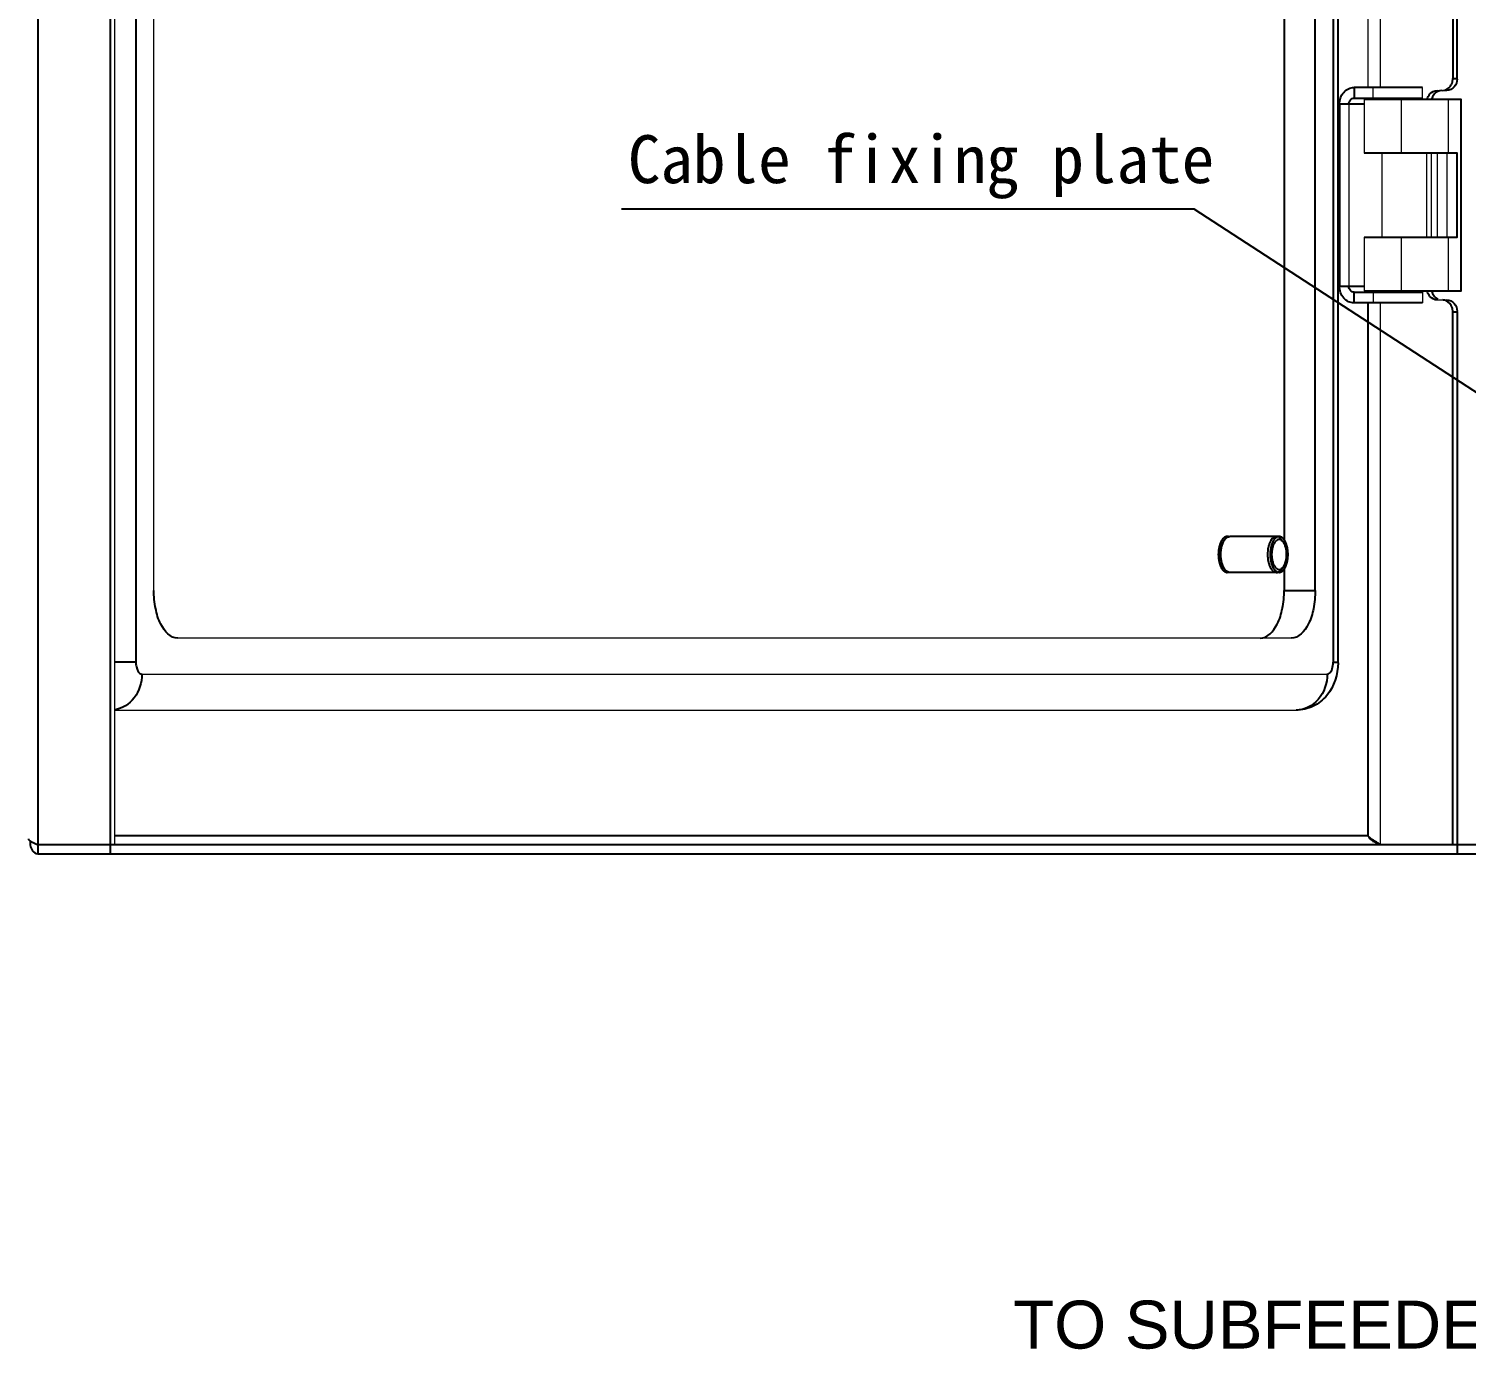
# Model space of a CAD drawing. Header units: metres. Extents: x 3071 to 12757, y 289 to 1488.
# Drawn here: x 11688.6 to 11756.2, y 1114 to 1176.1 of the extents above; entities that cross this region are included whole.
import ezdxf
from ezdxf.enums import TextEntityAlignment as Align

# ---------------------------------------------------------------- set-up
doc = ezdxf.new("R2010")
doc.units = ezdxf.units.M
for name, color, linetype in [('02___PRT_ALL_AXES', 7, 'Continuous'), ('Base Map', 251, 'Continuous'), ('Basic Map', 251, 'Continuous'), ('FDT STRUCTURE', 7, 'Continuous')]:
    doc.layers.add(name, color=color, linetype=linetype)
doc.styles.get("Standard").update_dxf_attribs({"font": 'arial.ttf'})

msp = doc.modelspace()

# ---------------------------------------------------------------- linework, layer by layer
at = {"linetype": 'Continuous'}
for centre, radius, start, end in [((11755.12061177776, 1173.741572561084), 0.6397489740375002, 356.7988064082418, 359.9948828009227), ((11755.16797234758, 1172.621461948721), 0.6248366496000002, 160.3308298357068, 167.2269836285228), ((11755.16797234758, 1163.892818898304), 0.6248366496000002, 192.7730163714771, 199.6691701642932), ((11755.12061177776, 1162.772708285941), 0.6397489740375002, 0.005117199077321442, 3.201193591758149), ((11747.35239571193, 1146.319640977649), 2.804510542725, 359.4737817018508, 359.9999886874992), ((11689.63408847142, 1137.852996377615), 0.9237180426749998, 176.1202991415491, 180.7750615314226), ((11752.34541709337, 1138.685053235261), 0.9423075595499998, 234.5169677545699, 240.4791059201479), ((11764.27303981932, 1176.738289503722), 40.769934219675, 252.1897991718761, 252.375039488519), ((11752.35153606127, 1138.697211843325), 0.95590298655, 240.5190530752782, 252.8973798914787)]:
    msp.add_arc(centre, radius, start, end, dxfattribs=at)
for points, start_tangent, end_tangent in [([(11755.51234197884, 1173.526255993514), (11755.54942324932, 1173.741515424444)], (0.3371959437758359, 0.9414344881621468), (0, 1)), ([(11750.22721875459, 1172.532140422953), (11750.27913253324, 1172.833503626628), (11750.42697046697, 1173.088987013666), (11750.64822557056, 1173.259695556356), (11750.90921376017, 1173.319640424444)], (0, 1), (1, 0)), ([(11754.47425481968, 1173.014262987642), (11754.81871431472, 1173.179015424444)], (0.654653670603288, 0.7559289461091179), (1, 0)), ([(11755.02965181472, 1173.179015424444), (11754.68519231968, 1173.014262987642)], (-1, 0), (-0.654653670603288, -0.7559289461091179)), ([(11755.06228395959, 1173.179015424444), (11755.43881867034, 1173.384647362275), (11755.51234197884, 1173.526255993514)], (1, 0), (0.337195943759763, 0.9414344881679036)), ([(11755.61768095463, 1173.343767859383), (11755.27322145959, 1173.179015424444)], (-0.654653670603288, -0.7559289461091179), (-1, 0)), ([(11755.75936248817, 1173.705847502096), (11755.61768095463, 1173.343767859383)], (-0.05576468829342639, -0.9984439391070172), (-0.6546536706071413, -0.7559289461057809)), ([(11750.6656441153, 1172.532140422953), (11750.73698401253, 1172.731014205484), (11750.81600369234, 1172.791981542824), (11750.90921376017, 1172.813390422953)], (0, 1), (1, 0)), ([(11752.31090079015, 1172.757961633025), (11752.34383908112, 1172.781741524456), (11752.45608876017, 1172.813390422953)], (0.7591807279445532, 0.650879883171679), (1, 0)), ([(11754.34766066493, 1172.759606598286), (11754.47425481968, 1173.014262987642)], (0.2216083804336777, 0.9751357473303717), (0.6546536707149779, 0.7559289460123916)), ([(11754.68519231968, 1173.014262987642), (11754.57959379558, 1172.831774853511)], (-0.6546536707137478, -0.755928946013457), (-0.3371959436662539, -0.9414344882013961)), ([(11750.90921376017, 1163.194640424444), (11750.64822557056, 1163.254585292531), (11750.42697046697, 1163.425293833358), (11750.27913253324, 1163.680777220397), (11750.22721875459, 1163.982140424071)], (-1, 0), (0, 1)), ([(11750.90921376017, 1163.700890424071), (11750.81600369234, 1163.722299304201), (11750.73698401253, 1163.783266641541), (11750.6656441153, 1163.982140424071)], (-1, 0), (0, 1)), ([(11752.45608876017, 1163.700890424071), (11752.34383908112, 1163.732539322568), (11752.31090079015, 1163.756319214)], (-1, 0), (-0.7591807279445532, 0.650879883171679)), ([(11754.47425481968, 1163.500017859383), (11754.34766066493, 1163.754674248738)], (-0.6546536707149779, 0.7559289460123916), (-0.2216083804336777, 0.9751357473303717)), ([(11754.57959379558, 1163.682505993514), (11754.68519231968, 1163.500017859383)], (0.3371959436662539, -0.9414344882013961), (0.6546536707137478, -0.755928946013457)), ([(11754.81871431472, 1163.335265424444), (11754.47425481968, 1163.500017859383)], (-1, 0), (-0.654653670603288, 0.7559289461091179)), ([(11754.68519231968, 1163.500017859383), (11754.84323167941, 1163.378083186565)], (0.6546536706565674, -0.7559289460629766), (0.9023790745782357, -0.430943158390207)), ([(11755.24870409502, 1163.292447660459), (11755.06228395959, 1163.335265424444)], (-0.9023790746528956, 0.430943158233872), (-1, 0)), ([(11755.51234197884, 1162.988024853511), (11755.24870409502, 1163.292447660459)], (-0.3371959437875307, 0.941434488157958), (-0.9023790746702509, 0.4309431581975305)), ([(11755.27322145959, 1163.335265424444), (11755.61768095463, 1163.170512987642)], (1, 0), (0.654653670603288, -0.7559289461091179)), ([(11755.54942324932, 1162.772765424444), (11755.51234197884, 1162.988024853511)], (0, 1), (-0.3371959437758359, 0.9414344881621468)), ([(11755.61768095463, 1163.170512987642), (11755.75936248817, 1162.808433344929)], (0.6546536706071413, -0.7559289461057809), (0.05576468829342639, -0.9984439391070172)), ([(11745.01844834734, 1152.215919010682), (11744.99605847395, 1152.21804435399), (11744.98486353725, 1152.219107026575), (11744.97366860055, 1152.220169697298), (11744.96247366385, 1152.221232369883), (11744.95127872715, 1152.222295042468), (11744.94568125892, 1152.222826378761), (11744.94008379057, 1152.223357715054), (11744.93728505634, 1152.223623382269), (11744.9344863221, 1152.223889051346), (11744.93168758799, 1152.224154718561), (11744.93028822099, 1152.2242875531), (11744.92958853731, 1152.224353969438), (11744.92888885376, 1152.224420385776), (11744.92818687763, 1152.224183362318), (11744.92748490151, 1152.223946338861), (11744.92608094926, 1152.223472291945), (11744.92327304452, 1152.222524198113), (11744.9204651399, 1152.221576102419), (11744.91765723529, 1152.220628008587), (11744.91204142594, 1152.218731819062), (11744.9064256167, 1152.216835629536), (11744.895193998, 1152.213043250485), (11744.88396237942, 1152.209250873296), (11744.87273076095, 1152.205458494244), (11744.86149914225, 1152.201666115193), (11744.85588333302, 1152.199769925667), (11744.85026752367, 1152.197873736141), (11744.84745961905, 1152.19692564231), (11744.84465171443, 1152.195977548478), (11744.8418438097, 1152.195029452784), (11744.84043985745, 1152.194555405868), (11744.83973788132, 1152.194318382411), (11744.83903590508, 1152.194081358953), (11744.83837575314, 1152.193548385395), (11744.8377156012, 1152.1930154137), (11744.8363952972, 1152.191949468447), (11744.83375468932, 1152.189817577942), (11744.83111408132, 1152.187685687436), (11744.82847347343, 1152.18555379693), (11744.82319225755, 1152.181290015919), (11744.81791104167, 1152.177026234908), (11744.80734861002, 1152.168498672886), (11744.79678617837, 1152.159971112726), (11744.7862237466, 1152.151443550704), (11744.77566131495, 1152.142915988682), (11744.77038009919, 1152.138652207671), (11744.7650988833, 1152.13438842666), (11744.76245827531, 1152.132256536154), (11744.75981766742, 1152.130124647511), (11744.75717705942, 1152.127992757006), (11744.75585675554, 1152.126926811753), (11744.7551966036, 1152.126393838195), (11744.75453645154, 1152.1258608665), (11744.75394892343, 1152.125056811018), (11744.75336139533, 1152.124252755536), (11744.752186339, 1152.122644644572), (11744.74983622669, 1152.119428422643), (11744.74748611415, 1152.116212200714), (11744.74513600173, 1152.112995978786), (11744.74043577677, 1152.106563534929), (11744.7357355518, 1152.100131091071), (11744.72633510199, 1152.087266203357), (11744.71693465207, 1152.074401315643), (11744.70753420226, 1152.061536427928), (11744.69813375233, 1152.048671542077), (11744.69343352737, 1152.042239098219), (11744.68873330241, 1152.035806654362), (11744.6863831901, 1152.032590432434), (11744.68403307756, 1152.029374210505), (11744.68168296502, 1152.026157988576), (11744.68050790881, 1152.024549877612), (11744.6793328526, 1152.022941766648), (11744.67837175203, 1152.020903213291), (11744.67741065158, 1152.018864659934), (11744.67548845045, 1152.014787551357), (11744.67356624932, 1152.010710444642), (11744.67164404818, 1152.006633337928), (11744.66779964603, 1151.998479122637), (11744.66395524377, 1151.990324909209), (11744.65626643959, 1151.974016480489), (11744.64857763518, 1151.957708051769), (11744.64088883076, 1151.94139962305), (11744.63320002647, 1151.92509119433), (11744.6293556242, 1151.916936979039), (11744.62551122205, 1151.908782763748), (11744.6216668199, 1151.900628550319), (11744.61974461877, 1151.896551443605), (11744.61878351821, 1151.894512890248), (11744.61782241764, 1151.892474335028), (11744.61708872695, 1151.890033876864), (11744.61635503627, 1151.887593416838), (11744.61488765478, 1151.882712498648), (11744.61195289192, 1151.872950662269), (11744.60901812906, 1151.863188825889), (11744.60608336632, 1151.853426987646), (11744.6002138406, 1151.833903314887), (11744.59434431489, 1151.814379642127), (11744.58847478917, 1151.794855967505), (11744.58260526357, 1151.775332294746), (11744.57967050071, 1151.765570456503), (11744.57673573785, 1151.755808620123), (11744.57380097499, 1151.746046783744), (11744.5723335935, 1151.741165865554), (11744.57159990282, 1151.738725405527), (11744.57086621202, 1151.736284947364), (11744.57041166315, 1151.733586319132), (11744.56995711406, 1151.7308876909), (11744.56904801622, 1151.725490436299), (11744.56722982018, 1151.714695927097), (11744.56541162438, 1151.703901417894), (11744.56359342847, 1151.69310690683), (11744.55995703663, 1151.671517886562), (11744.5563206448, 1151.649928868158), (11744.55268425297, 1151.628339847891), (11744.54904786125, 1151.606750827624), (11744.54722966533, 1151.595956318421), (11744.54541146941, 1151.585161807357), (11744.5435932735, 1151.574367298154), (11744.54268417554, 1151.568970043553), (11744.54222962656, 1151.566271415321), (11744.54177507758, 1151.563572788952), (11744.54162087722, 1151.560737906365), (11744.54146667686, 1151.55790302564), (11744.54115827626, 1151.552233262329), (11744.54054147471, 1151.540893735705), (11744.53992467327, 1151.529554210944), (11744.53930787183, 1151.518214684321), (11744.53807426896, 1151.495535632936), (11744.5368406662, 1151.472856581552), (11744.53437346034, 1151.427498478783), (11744.53190625459, 1151.382140374152)], (-0.9955249039166328, 0.09449955387079381), (-0.05431364588352929, -0.9985239245360317)), ([(11744.83199672098, 1152.071058597757), (11744.88766741252, 1152.137579813941), (11744.9477780055, 1152.186250539838), (11745.01090813265, 1152.215920735492), (11745.07556607702, 1152.22588931617)], (0.5773626768543867, 0.8164878072424211), (1, 0)), ([(11747.26769288036, 1152.22588931617), (11747.18538916681, 1152.209677592261), (11747.10624836537, 1152.161663597791), (11747.0333119937, 1152.083692022009), (11746.96938240842, 1151.978761317549), (11746.91691666853, 1151.850902831523), (11746.87793165829, 1151.705028158022), (11746.84581788036, 1151.382140424444)], (-1, 0), (-7.722327e-10, -1)), ([(11747.3248106098, 1152.215919010682), (11747.30706442345, 1152.206728594719), (11747.28931823722, 1152.197538180618), (11747.28044514405, 1152.192942973567), (11747.27157205087, 1152.188347766517), (11747.26269895781, 1152.183752559466), (11747.25826241111, 1152.18145495501), (11747.25382586464, 1152.179157352416), (11747.24938931805, 1152.176859747959), (11747.2471710447, 1152.175710946663), (11747.24495277135, 1152.174562145366), (11747.24384363473, 1152.173987742854), (11747.24278723192, 1152.173029089688), (11747.24069200386, 1152.170983696697), (11747.23650154786, 1152.16689291258), (11747.23231109197, 1152.162802128462), (11747.22812063596, 1152.158711342482), (11747.21973972395, 1152.150529774247), (11747.20297789993, 1152.134166635914), (11747.19459698803, 1152.125985065816), (11747.18621607614, 1152.117803495718), (11747.18202562013, 1152.113712711601), (11747.17783516413, 1152.109621927483), (11747.17364470812, 1152.105531141503), (11747.16945425211, 1152.101440357385), (11747.1684066382, 1152.10041766089), (11747.16735902417, 1152.099394966258), (11747.16547674139, 1152.096663145689), (11747.16362994956, 1152.093816921456), (11747.16178315773, 1152.090970699085), (11747.15808957396, 1152.085278250618), (11747.15439599031, 1152.079585802151), (11747.13962165534, 1152.056816012008), (11747.12484732049, 1152.034046220003), (11747.11746015295, 1152.022661324932), (11747.11007298564, 1152.01127642986), (11747.10637940187, 1152.005583981393), (11747.1026858181, 1151.999891532926), (11747.10083902627, 1151.997045310555), (11747.09991563042, 1151.995622197507), (11747.0994654994, 1151.994886193766), (11747.09908477066, 1151.994003495543), (11747.09756185545, 1151.990472708238), (11747.09603894013, 1151.986941919072), (11747.09299310972, 1151.979880340738), (11747.08994727931, 1151.972818764268), (11747.08385561849, 1151.958695609464), (11747.07776395779, 1151.944572454659), (11747.07167229685, 1151.930449301718), (11747.06558063603, 1151.916326146914), (11747.05948897521, 1151.90220299211), (11747.05339731439, 1151.888079837306), (11747.05035148398, 1151.881018260835), (11747.04730565345, 1151.873956682502), (11747.04578273837, 1151.870425895198), (11747.04425982316, 1151.866895106031), (11747.04187585611, 1151.858907241715), (11747.03960219969, 1151.850764997645), (11747.03732854314, 1151.842622751711), (11747.03278123029, 1151.82633826357), (11747.02823391743, 1151.810053773565), (11747.01913929149, 1151.777484793557), (11747.01459197863, 1151.761200305416), (11747.01004466577, 1151.744915815411), (11747.00549735292, 1151.728631325407), (11747.00436052459, 1151.724560203372), (11747.00322369637, 1151.720489081336), (11747.00214865757, 1151.7163645256), (11747.00179650646, 1151.71414194849), (11747.00144435524, 1151.711919373242), (11747.00003575045, 1151.703029066665), (11746.99862714577, 1151.694138761951), (11746.99580993608, 1151.676358150659), (11746.99299272662, 1151.658577539368), (11746.99017551704, 1151.640796928076), (11746.98454109812, 1151.605235703631), (11746.98172388854, 1151.587455092339), (11746.97890667908, 1151.569674481048), (11746.97749807429, 1151.560784176333), (11746.97679377184, 1151.556339023976), (11746.97647456615, 1151.554097446023), (11746.97635303391, 1151.551741870461), (11746.97610996908, 1151.547030719338), (11746.97586690437, 1151.542319566352), (11746.97538077482, 1151.532897262244), (11746.97440851585, 1151.514052654026), (11746.97343625687, 1151.495208045809), (11746.9714917388, 1151.457518831236), (11746.96954722074, 1151.419829614802), (11746.96760270279, 1151.382140398367)], (-0.8879857222301393, -0.4598710222610443), (-0.05152495411973681, -0.9986717073708252)), ([(11747.5112622364, 1152.071058597757), (11747.45559154486, 1152.137579813941), (11747.39548095176, 1152.186250539838), (11747.33235082484, 1152.215920735492), (11747.26769288036, 1152.22588931617)], (-0.5773626768543867, 0.8164878072424211), (-1, 0)), ([(11747.81135270279, 1151.382140424444), (11747.80897078547, 1151.426716747103), (11747.80658886791, 1151.471293071626), (11747.80539790925, 1151.493581233887), (11747.80420695047, 1151.515869396148), (11747.8036114712, 1151.527013477279), (11747.80301599193, 1151.53815755841), (11747.80242051254, 1151.54930163954), (11747.80212277279, 1151.554873679174), (11747.80197390309, 1151.557659700854), (11747.80182503315, 1151.560445720671), (11747.80137560586, 1151.563147778033), (11747.80092617858, 1151.565849833532), (11747.800027324, 1151.571253946392), (11747.79822961485, 1151.582062173976), (11747.79643190559, 1151.592870399697), (11747.79463419644, 1151.603678625418), (11747.79103877803, 1151.625295078723), (11747.78744335973, 1151.646911532028), (11747.78384794143, 1151.66852798347), (11747.78025252291, 1151.690144436775), (11747.77845481376, 1151.700952662496), (11747.77665710461, 1151.71176089008), (11747.77485939546, 1151.722569115801), (11747.77396054089, 1151.727973228662), (11747.7735111136, 1151.730675286023), (11747.77306168631, 1151.733377341522), (11747.77233262965, 1151.735823350368), (11747.77160357288, 1151.738269357352), (11747.77014545957, 1151.743161373181), (11747.76722923282, 1151.752945404841), (11747.76431300608, 1151.7627294365), (11747.76139677933, 1151.77251346816), (11747.75556432584, 1151.792081531478), (11747.74973187235, 1151.811649594797), (11747.74389941897, 1151.831217659978), (11747.73806696548, 1151.850785723297), (11747.73515073885, 1151.860569754956), (11747.73223451199, 1151.870353786616), (11747.72931828536, 1151.880137818275), (11747.72786017193, 1151.885029834105), (11747.72713111527, 1151.887475841088), (11747.7264020585, 1151.889921849935), (11747.72542738693, 1151.891997689722), (11747.72445271537, 1151.89407352951), (11747.72250337212, 1151.898225207223), (11747.71860468562, 1151.906528566374), (11747.71470599924, 1151.914831925525), (11747.71080731275, 1151.923135284675), (11747.70300993999, 1151.939742001115), (11747.69521256711, 1151.956348719416), (11747.68741519423, 1151.972955435856), (11747.67961782136, 1151.989562154157), (11747.67571913498, 1151.997865513308), (11747.67182044848, 1152.006168872459), (11747.66987110535, 1152.010320550172), (11747.6679217621, 1152.014472229747), (11747.66597241897, 1152.018623909323), (11747.66499774728, 1152.02069974911), (11747.66451041144, 1152.021737669004), (11747.6640230756, 1152.022775588898), (11747.66344579903, 1152.023569090633), (11747.66286852246, 1152.02436259423), (11747.66171396908, 1152.025949599562), (11747.65940486256, 1152.029123608364), (11747.65709575603, 1152.032297619028), (11747.65478664939, 1152.035471629692), (11747.65016843635, 1152.041819649158), (11747.6455502233, 1152.048167668624), (11747.63631379697, 1152.060863707556), (11747.62707737077, 1152.07355974835), (11747.61784094467, 1152.086255787282), (11747.60860451835, 1152.098951828076), (11747.6039863053, 1152.105299847542), (11747.59936809214, 1152.111647867007), (11747.59705898562, 1152.114821877672), (11747.59474987909, 1152.117995886473), (11747.59244077245, 1152.121169897137), (11747.59128621919, 1152.12275690247), (11747.59070894262, 1152.123550404204), (11747.59013166605, 1152.124343905939), (11747.58947252959, 1152.124881884424), (11747.58881339326, 1152.125419861047), (11747.58749512048, 1152.126495816155), (11747.58485857514, 1152.128647724508), (11747.58222202968, 1152.130799632861), (11747.57958548423, 1152.132951541214), (11747.57431239332, 1152.137255357919), (11747.56903930253, 1152.141559174625), (11747.55849312083, 1152.1501668099), (11747.54794693913, 1152.158774443312), (11747.53740075731, 1152.167382076724), (11747.52685457573, 1152.175989711998), (11747.52158148482, 1152.180293528704), (11747.51630839391, 1152.18459734541), (11747.51367184857, 1152.186749253763), (11747.51103530312, 1152.188901162116), (11747.50839875767, 1152.191053070469), (11747.507080485, 1152.192129025577), (11747.50642134866, 1152.192667002199), (11747.50576221221, 1152.193204978822), (11747.50506069069, 1152.193447327582), (11747.50435916916, 1152.19368967448), (11747.502956126, 1152.194174370138), (11747.50015003979, 1152.195143761454), (11747.49734395358, 1152.196113150908), (11747.49453786726, 1152.197082542224), (11747.48892569495, 1152.199021322994), (11747.48331352253, 1152.200960103763), (11747.47208917758, 1152.204837665303), (11747.46086483274, 1152.208715226842), (11747.44964048779, 1152.212592790244), (11747.43841614295, 1152.216470351784), (11747.43280397053, 1152.218409132553), (11747.42719179799, 1152.220347913323), (11747.4243857119, 1152.221317304639), (11747.42157962557, 1152.222286694093), (11747.41877353948, 1152.223256085409), (11747.41737049632, 1152.223740781067), (11747.41666897468, 1152.223983127965), (11747.41596745315, 1152.224225474863), (11747.41525529022, 1152.224160582168), (11747.41454312718, 1152.224095687611), (11747.41311880108, 1152.223965898497), (11747.410270149, 1152.223706320269), (11747.40742149693, 1152.223446743904), (11747.40457284485, 1152.223187165676), (11747.39887554059, 1152.222668011083), (11747.39317823644, 1152.222148856489), (11747.38178362802, 1152.221110547302), (11747.3703890196, 1152.220072238116), (11747.35899441119, 1152.219033928929), (11747.34759980277, 1152.217995621605), (11747.32481058605, 1152.215919003232)], (-0.05335846353438271, 0.9985754224740613), (-0.9958739905068201, -0.09074687340080619)), ([(11744.60221875459, 1151.382140424444), (11744.64156452566, 1151.705354960976), (11744.68865531671, 1151.843893718315), (11744.7507949234, 1151.956223011358)], (-3.748155e-10, 1), (0.577333913322366, 0.8165081460266533)), ([(11744.65369107702, 1151.382140424444), (11744.70091011142, 1151.770013086839), (11744.75742309366, 1151.936264379291), (11744.83199672098, 1152.071058597757)], (-7.808402e-10, 1), (0.577362676776979, 0.8164878072971584)), ([(11747.59246403398, 1151.956223011358), (11747.50745821255, 1152.044489743529), (11747.41369556973, 1152.083594067363), (11747.36569385417, 1152.08365347643), (11747.31813549949, 1152.070635019211), (11747.22787046072, 1152.006573865531), (11747.14960071887, 1151.896163942633), (11747.08913566917, 1151.747601915492), (11747.05096262728, 1151.571916662498), (11747.03791520279, 1151.382140424444)], (-0.5773339132514681, 0.8165081460767837), (4.098832999999999e-10, -1)), ([(11747.74104020279, 1151.382140424444), (11747.7016944316, 1151.705354960976), (11747.65460364078, 1151.843893718315), (11747.59246403398, 1151.956223011358)], (5.622233e-10, 1), (-0.577333913322366, 0.8165081460266533)), ([(11744.53190625459, 1151.382140424444), (11744.53428817203, 1151.337564099921), (11744.53667008935, 1151.292987775399), (11744.53786104813, 1151.270699613137), (11744.53905200679, 1151.248411450876), (11744.53964748618, 1151.237267369745), (11744.54024296557, 1151.226123288615), (11744.54083844495, 1151.214979207484), (11744.54113618459, 1151.20940716785), (11744.54128505441, 1151.206621146171), (11744.54143392411, 1151.203835126354), (11744.54188335151, 1151.201133070855), (11744.5423327788, 1151.198431013493), (11744.54323163349, 1151.193026900633), (11744.54502934264, 1151.182218673049), (11744.54682705179, 1151.171410447328), (11744.54862476094, 1151.160602221606), (11744.55222017923, 1151.138985768302), (11744.55581559765, 1151.117369314997), (11744.55941101606, 1151.095752863554), (11744.56300643436, 1151.07413641025), (11744.56480414362, 1151.063328184528), (11744.56660185277, 1151.052519956945), (11744.56839956192, 1151.041711731224), (11744.56929841661, 1151.036307618363), (11744.56974784378, 1151.033605561001), (11744.57019727107, 1151.030903505502), (11744.57092632784, 1151.028457496656), (11744.5716553845, 1151.026011489673), (11744.57311349793, 1151.021119473843), (11744.57602972456, 1151.011335442184), (11744.5789459513, 1151.001551410524), (11744.58186217805, 1150.991767378865), (11744.58769463142, 1150.972199315546), (11744.59352708491, 1150.952631252228), (11744.59935953841, 1150.933063188909), (11744.6051919919, 1150.913495123727), (11744.60810821864, 1150.903711092068), (11744.61102444539, 1150.893927060409), (11744.61394067213, 1150.884143028749), (11744.61539878545, 1150.87925101292), (11744.61612784222, 1150.876805005936), (11744.61685689876, 1150.87435899709), (11744.61783157045, 1150.872283157302), (11744.61880624213, 1150.870207317515), (11744.62075558526, 1150.866055639802), (11744.62465427164, 1150.857752280651), (11744.62855295814, 1150.8494489215), (11744.63245164452, 1150.841145562349), (11744.64024901739, 1150.82453884591), (11744.64804639027, 1150.807932127608), (11744.65584376303, 1150.791325411169), (11744.66364113591, 1150.774718692867), (11744.6675398224, 1150.766415333716), (11744.67143850878, 1150.758111974566), (11744.67338785215, 1150.753960296853), (11744.67533719528, 1150.749808617277), (11744.67728653853, 1150.745656937702), (11744.67826121009, 1150.743581097914), (11744.67874854582, 1150.74254317802), (11744.67923588166, 1150.741505258126), (11744.67981315835, 1150.740711756392), (11744.68039043492, 1150.739918252794), (11744.6815449883, 1150.738331247462), (11744.68385409471, 1150.735157238661), (11744.68616320135, 1150.731983227996), (11744.68847230799, 1150.728809219195), (11744.69309052103, 1150.722461197866), (11744.69770873408, 1150.716113178401), (11744.70694516029, 1150.703417139469), (11744.71618158661, 1150.690721098675), (11744.72541801282, 1150.678025059743), (11744.73465443891, 1150.665329018949), (11744.73927265219, 1150.658980999483), (11744.74389086524, 1150.652632980017), (11744.74619997176, 1150.649458969353), (11744.74850907829, 1150.646284960551), (11744.75081818481, 1150.643110949887), (11744.75197273807, 1150.641523944555), (11744.75255001476, 1150.64073044282), (11744.75312729145, 1150.639936939223), (11744.75378642778, 1150.6393989626), (11744.75444556412, 1150.638860985978), (11744.75576383679, 1150.63778503087), (11744.75840038224, 1150.635633122517), (11744.7610369277, 1150.633481214164), (11744.76367347315, 1150.631329305811), (11744.76894656394, 1150.627025489105), (11744.77421965485, 1150.622721672399), (11744.78476583655, 1150.614114037125), (11744.79531201825, 1150.605506403713), (11744.80585819995, 1150.596898770301), (11744.81640438177, 1150.588291135026), (11744.82167747256, 1150.58398731832), (11744.82695056335, 1150.579683501614), (11744.82958710892, 1150.577531593261), (11744.83222365426, 1150.575379684909), (11744.83486019971, 1150.573227776556), (11744.83617847238, 1150.572151821448), (11744.83683760883, 1150.571613844825), (11744.83749674517, 1150.571075868203), (11744.83819826669, 1150.570833519442), (11744.83889978821, 1150.570591172544), (11744.84030283126, 1150.570106476886), (11744.84310891759, 1150.569137087433), (11744.8459150038, 1150.568167696117), (11744.84872109001, 1150.567198304801), (11744.85433326254, 1150.565259524031), (11744.85994543496, 1150.563320743261), (11744.8711697798, 1150.559443181722), (11744.88239412464, 1150.555565620182), (11744.89361846948, 1150.55168805678), (11744.90484281443, 1150.547810495241), (11744.91045498685, 1150.545871714471), (11744.91606715927, 1150.543932933701), (11744.91887324548, 1150.542963542385), (11744.9216793318, 1150.541994152932), (11744.9244854179, 1150.541024761616), (11744.92588846118, 1150.540540065957), (11744.9265899827, 1150.54029771906), (11744.92729150422, 1150.540055372162), (11744.92800366727, 1150.540120264856), (11744.9287158302, 1150.540185159413), (11744.9301401563, 1150.540314948527), (11744.93298880837, 1150.540574526755), (11744.93583746057, 1150.540834103121), (11744.93868611264, 1150.541093681349), (11744.94438341679, 1150.541612835942), (11744.95008072106, 1150.542131990535), (11744.96147532936, 1150.543170299722), (11744.97286993777, 1150.544208608909), (11744.98426454619, 1150.545246918095), (11744.99565915461, 1150.546285227282), (11745.01844837144, 1150.548361845656)], (0.05335846353438271, -0.9985754224740613), (0.9958739905068201, 0.09074687340080619)), ([(11744.7507949234, 1150.808057835667), (11744.68865531671, 1150.920387128709), (11744.64156452566, 1151.058925886048), (11744.60221875459, 1151.382140424444)], (-0.577333913322366, 0.8165081460266533), (5.622233e-10, 1)), ([(11744.83199672098, 1150.693222249268), (11744.75742309366, 1150.828016467734), (11744.70091011142, 1150.994267760186), (11744.65369107702, 1151.382140424444)], (-0.577362676776979, 0.8164878072971584), (9.370082e-10, 1)), ([(11746.84581788036, 1151.382140424444), (11746.87793165829, 1151.059252689002), (11746.91691666853, 1150.913378015502), (11746.96938240842, 1150.785519529475), (11747.0333119937, 1150.680588825016), (11747.10624836537, 1150.602617249234), (11747.18538916681, 1150.554603254764), (11747.26769288036, 1150.538391530855)], (8.825515999999999e-10, -1), (1, 0)), ([(11746.96760270279, 1151.382140424444), (11746.96942338056, 1151.345658745958), (11746.97124405822, 1151.309177069335), (11746.973064736, 1151.272695392711), (11746.97397507483, 1151.254454553468), (11746.97488541366, 1151.236213716088), (11746.97534058313, 1151.227093296467), (11746.97556816787, 1151.222533086656), (11746.9757957526, 1151.217972876845), (11746.97590954497, 1151.21569277194), (11746.97622127645, 1151.213457987054), (11746.97691071953, 1151.209003527058), (11746.9782896057, 1151.200094605206), (11746.98104737781, 1151.182276759638), (11746.98380514991, 1151.16445891407), (11746.98932069424, 1151.128823224796), (11746.99207846634, 1151.111005381091), (11746.99483623856, 1151.093187535523), (11746.99759401067, 1151.075369691817), (11746.99897289672, 1151.066460768102), (11747.00035178277, 1151.057551846249), (11747.00069650437, 1151.055324616252), (11747.00104122586, 1151.053097386254), (11747.00210246758, 1151.048958562656), (11747.00322567578, 1151.044872345744), (11747.0043488841, 1151.040786130695), (11747.00884171703, 1151.024441264911), (11747.01333454996, 1151.008096399127), (11747.01782738278, 1150.991751533343), (11747.02681304875, 1150.959061801775), (11747.03130588157, 1150.942716937853), (11747.0357987145, 1150.926372072069), (11747.0380451309, 1150.918199638246), (11747.04029154754, 1150.910027206285), (11747.04264878761, 1150.902007677002), (11747.04415987839, 1150.898456625981), (11747.04567096941, 1150.894905574961), (11747.04869315121, 1150.887803471057), (11747.05171533313, 1150.880701367153), (11747.05775969685, 1150.866497161208), (11747.06380406057, 1150.8522929534), (11747.06984842429, 1150.838088747455), (11747.07589278801, 1150.82388454151), (11747.08193715173, 1150.809680333702), (11747.08798151545, 1150.795476127757), (11747.09100369737, 1150.788374023853), (11747.09402587917, 1150.781271919949), (11747.09553697007, 1150.777720868929), (11747.09704806097, 1150.774169817908), (11747.09742583369, 1150.773282055153), (11747.09787349682, 1150.772540053694), (11747.09879212012, 1150.771104639737), (11747.10062936635, 1150.768233811824), (11747.10430385906, 1150.762492154135), (11747.10797835176, 1150.756750498308), (11747.11532733694, 1150.745267184792), (11747.12267632224, 1150.733783871277), (11747.13737429283, 1150.710817246108), (11747.1520722633, 1150.687850619076), (11747.15574675601, 1150.682108963249), (11747.15942124859, 1150.67636730556), (11747.16125849495, 1150.673496477647), (11747.16309574118, 1150.670625649734), (11747.16496885964, 1150.667868748648), (11747.16601303522, 1150.666832082315), (11747.16705721081, 1150.665795415981), (11747.17123391305, 1150.661648750646), (11747.17541061528, 1150.657502083449), (11747.17958731751, 1150.653355418114), (11747.18376401975, 1150.649208752779), (11747.1921174241, 1150.640915420247), (11747.20047082857, 1150.632622087715), (11747.2171776375, 1150.616035424514), (11747.22553104197, 1150.607742091982), (11747.22970774421, 1150.603595426647), (11747.23388444644, 1150.599448761312), (11747.23806114867, 1150.595302094115), (11747.24014949973, 1150.593228761448), (11747.24120811303, 1150.592254294424), (11747.24235335295, 1150.591653028844), (11747.24464383256, 1150.590450495823), (11747.24693431228, 1150.589247962801), (11747.25151527172, 1150.586842894895), (11747.25609623117, 1150.584437828852), (11747.26067719061, 1150.582032762809), (11747.26983910939, 1150.577222630723), (11747.27900102828, 1150.572412496774), (11747.28816294717, 1150.567602364687), (11747.30648678483, 1150.557982098652), (11747.32481062249, 1150.548361832617)], (0.04984460004139772, -0.9987569853806847), (0.8853929155863957, -0.4648433983928585)), ([(11747.03791520279, 1151.382140424444), (11747.05096262728, 1151.192364184527), (11747.08913566917, 1151.016678931533), (11747.14960071887, 1150.868116904391), (11747.22787046072, 1150.757706981493), (11747.31813549949, 1150.693645827813), (11747.36569385417, 1150.680627372457), (11747.41369556973, 1150.680686779661), (11747.50745821255, 1150.719791103495), (11747.59246403398, 1150.808057835667)], (-5.123541e-10, -1), (0.5773339132514681, 0.8165081460767837)), ([(11747.32481061004, 1150.548361836342), (11747.34720048343, 1150.546236493034), (11747.35839542013, 1150.545173820449), (11747.36959035683, 1150.544111149727), (11747.38078529353, 1150.543048477141), (11747.39198023023, 1150.541985804556), (11747.39757769858, 1150.541454468264), (11747.40317516681, 1150.540923131971), (11747.40597390104, 1150.540657464756), (11747.40877263516, 1150.540391797541), (11747.41157136939, 1150.540126128463), (11747.41297073651, 1150.539993293924), (11747.41367041995, 1150.539926877586), (11747.41437010362, 1150.539860461248), (11747.41507207975, 1150.540097484706), (11747.41577405587, 1150.540334508164), (11747.41717800824, 1150.54080855508), (11747.41998591286, 1150.541756648911), (11747.42279381747, 1150.542704744606), (11747.42560172209, 1150.543652838437), (11747.43121753144, 1150.545549027963), (11747.43683334079, 1150.547445217489), (11747.44806495938, 1150.55123759654), (11747.45929657784, 1150.555029975591), (11747.47052819654, 1150.55882235278), (11747.48175981513, 1150.562614731832), (11747.48737562436, 1150.564510921357), (11747.4929914336, 1150.566407110883), (11747.49579933833, 1150.567355204715), (11747.49860724295, 1150.568303300409), (11747.50141514768, 1150.56925139424), (11747.50281909993, 1150.569725441156), (11747.50352107617, 1150.569962464614), (11747.5042230523, 1150.570199488072), (11747.50488320435, 1150.57073246163), (11747.50554335618, 1150.571265433325), (11747.50686366018, 1150.572331378577), (11747.50950426818, 1150.574463269083), (11747.51214487606, 1150.576595159589), (11747.51478548395, 1150.578727050094), (11747.52006669983, 1150.582990831105), (11747.52534791559, 1150.587254612116), (11747.53591034736, 1150.595782174139), (11747.54647277901, 1150.604309734298), (11747.55703521078, 1150.61283729632), (11747.56759764242, 1150.621364858343), (11747.57287885831, 1150.625628639354), (11747.57816007407, 1150.629892420365), (11747.58080068207, 1150.63202431087), (11747.58344128996, 1150.634156199513), (11747.58608189784, 1150.636288090019), (11747.58740220196, 1150.637354035272), (11747.58806235378, 1150.637887008829), (11747.58872250584, 1150.638419980524), (11747.58931003395, 1150.639224036006), (11747.58989756205, 1150.640028091489), (11747.59107261826, 1150.641636202453), (11747.5934227308, 1150.644852424381), (11747.59577284323, 1150.64806864631), (11747.59812295565, 1150.651284868239), (11747.60282318061, 1150.657717312096), (11747.60752340558, 1150.664149755953), (11747.61692385538, 1150.677014643667), (11747.62632430531, 1150.689879531382), (11747.63572475524, 1150.702744419096), (11747.64512520505, 1150.715609304948), (11747.64982542989, 1150.722041748805), (11747.65452565486, 1150.728474192662), (11747.6568757674, 1150.731690414591), (11747.65922587982, 1150.73490663652), (11747.66157599224, 1150.738122858448), (11747.66275104857, 1150.739730969412), (11747.66392610478, 1150.741339080377), (11747.66488720535, 1150.743377633734), (11747.66584830591, 1150.745416187091), (11747.66777050693, 1150.749493295668), (11747.66969270806, 1150.753570402382), (11747.6716149092, 1150.757647509096), (11747.67545931123, 1150.765801724388), (11747.67930371349, 1150.773955937816), (11747.68699251791, 1150.790264366536), (11747.69468132232, 1150.806572795255), (11747.70237012662, 1150.822881223975), (11747.71005893091, 1150.839189652695), (11747.71390333318, 1150.847343867986), (11747.71774773533, 1150.855498083277), (11747.72159213759, 1150.863652296705), (11747.72351433861, 1150.86772940342), (11747.72447543917, 1150.869767956777), (11747.72543653974, 1150.871806511997), (11747.72617023042, 1150.87424697016), (11747.72690392111, 1150.876687430186), (11747.7283713026, 1150.881568348376), (11747.73130606534, 1150.891330184756), (11747.7342408282, 1150.901092021136), (11747.73717559106, 1150.910853859378), (11747.74304511677, 1150.930377532138), (11747.74891464249, 1150.949901204897), (11747.75478416821, 1150.969424879519), (11747.76065369393, 1150.988948552279), (11747.76358845679, 1150.998710390521), (11747.76652321965, 1151.008472226901), (11747.7694579825, 1151.018234063281), (11747.77092536387, 1151.023114981471), (11747.77165905456, 1151.025555441497), (11747.77239274536, 1151.027995899661), (11747.77284729423, 1151.030694527893), (11747.7733018432, 1151.033393156124), (11747.77421094116, 1151.038790410726), (11747.77602913708, 1151.049584919928), (11747.777847333, 1151.06037942913), (11747.77966552891, 1151.071173940195), (11747.78330192075, 1151.092762960462), (11747.78693831258, 1151.114351978867), (11747.7905747043, 1151.135940999134), (11747.79421109613, 1151.157530019401), (11747.79602929216, 1151.168324528603), (11747.79784748796, 1151.179119039668), (11747.79966568388, 1151.18991354887), (11747.80057478184, 1151.195310803471), (11747.80102933082, 1151.198009431703), (11747.8014838798, 1151.200708059935), (11747.80163808016, 1151.20354294066), (11747.8017922804, 1151.206377821384), (11747.80210068123, 1151.212047584696), (11747.80271748267, 1151.223387111319), (11747.80333428411, 1151.23472663608), (11747.80395108543, 1151.246066162704), (11747.8051846883, 1151.268745214088), (11747.80641829129, 1151.291424265472), (11747.80888549704, 1151.336782368241), (11747.81135270279, 1151.382140472872)], (0.9955249039166328, -0.09449955387079381), (0.05431364588352929, 0.9985239245360317)), ([(11747.59246403398, 1150.808057835667), (11747.65460364078, 1150.920387128709), (11747.7016944316, 1151.058925886048), (11747.74104020279, 1151.382140424444)], (0.577333913322366, 0.8165081460266533), (-3.748155e-10, 1)), ([(11745.07556607702, 1150.538391530855), (11745.01090813265, 1150.548360111533), (11744.9477780055, 1150.57803030905), (11744.88766741252, 1150.626701033084), (11744.83199672098, 1150.693222249268)], (-1, 0), (-0.5773626768543867, 0.8164878072424211)), ([(11747.26769288036, 1150.538391530855), (11747.33235082484, 1150.548360111533), (11747.39548095176, 1150.57803030905), (11747.45559154486, 1150.626701033084), (11747.5112622364, 1150.693222249268)], (1, 0), (0.5773626768543867, 0.8164878072424211)), ([(11695.64957412356, 1147.444640424444), (11694.85407899471, 1148.103650166063), (11694.61022325058, 1148.83354269561), (11694.52457412356, 1149.694640424444)], (-1, 0), (0, 1)), ([(11746.50065625459, 1147.444640424444), (11747.29615138343, 1148.103650166063), (11747.54000712757, 1148.83354269561), (11747.62565625459, 1149.694640424444)], (1, 0), (0, 1)), ([(11749.08707412356, 1149.694640424444), (11749.00142499642, 1148.83354269561), (11748.7575692524, 1148.103650166063), (11747.96207412356, 1147.444640424444)], (0, -1), (-1, 0)), ([(11693.68082412356, 1146.319640424444), (11693.70223058248, 1146.104391400112), (11693.96207412356, 1145.757140424444)], (0, -1), (1, 0)), ([(11750.15678797476, 1146.293884033678), (11749.63188409526, 1144.760194240479), (11748.98884216521, 1144.253708012743), (11748.18815625459, 1144.069640424444)], (-0.009183973233612199, -0.999957826428517), (-1, 0)), ([(11749.64957412356, 1145.757140424444), (11749.75719863514, 1145.799953341825), (11749.88340393885, 1146.007101575254), (11749.93082412356, 1146.319640424444)], (1, 0), (0, 1)), ([(11693.96207412356, 1145.757140424444), (11693.59979441238, 1144.645090377299), (11692.6923413258, 1144.084310248835)], (0, -1), (-0.9884791604578488, -0.1513570260693125)), ([(11749.64957412356, 1145.757140424444), (11749.22148673213, 1144.563953167169), (11748.18815625808, 1144.069640424444)], (0, -1), (-1, 0)), ([(11688.82161884091, 1137.846984174444), (11688.74693869543, 1137.890928950502), (11688.64730426017, 1138.022763282402)], (-0.8861344570487197, 0.4634282296439987), (-0.0012260983506611, 0.9999992483411347)), ([(11751.79844351741, 1137.917744012891), (11751.56315625459, 1138.163390424444)], (-0.814311274688271, 0.5804284175637537), (-0.5370292721896884, 0.8435636080411564)), ([(11751.92851072794, 1137.882142784415), (11751.81931875169, 1137.952454693956), (11751.56315625459, 1138.163390424444)], (-0.843565965562659, 0.5370255689856294), (-0.6176678248379438, 0.7864391000960997)), ([(11688.71045494301, 1137.840501277117), (11688.8214064748, 1137.461882584138), (11689.06913572177, 1137.319640424444)], (0.0141338469359156, -0.9999001121966095), (1, 0)), ([(11688.95478976727, 1137.78586462733), (11688.82161884091, 1137.846984174444)], (-0.9244896871708658, 0.3812070543873957), (-0.8861344571468414, 0.4634282294563775)), ([(11689.06913572177, 1137.741515424444), (11688.95478976727, 1137.78586462733)], (-0.9386072653170019, 0.344987538172235), (-0.9244896870105437, 0.381207054776203)), ([(11752.07474781724, 1137.787062416194), (11751.92851072794, 1137.882142784415)], (-0.8274500845033933, 0.5615392752562615), (-0.8435659657838209, 0.5370255686382255)), ([(11752.13944822177, 1137.741515424444), (11752.1077424502, 1137.764288919388), (11752.07474781724, 1137.787062416194)], (-0.8057236555998908, 0.5922916433706865), (-0.8274500846001672, 0.5615392751136612))]:
    msp.add_spline(points, degree=3, dxfattribs=dict(at, start_tangent=start_tangent, end_tangent=end_tangent))
at = {"layer": '02___PRT_ALL_AXES', "linetype": 'Continuous'}
for p, q in [((11747.26769288036, 1152.225890424444), (11745.07556607702, 1152.225890424444)), ((11747.26769288036, 1150.538390424444), (11745.07556607702, 1150.538390424444))]:
    msp.add_line(p, q, dxfattribs=at)
at = {"layer": 'Base Map', "lineweight": 5}
for p, q in [((11692.69004824932, 1137.741515424444), (11692.69004824932, 1255.022765424444)), ((11751.56315625459, 1219.444640424444), (11751.56315625459, 1173.319640424444)), ((11752.13944822177, 1219.444640424444), (11752.13944822177, 1173.319640424444)), ((11694.52457412356, 1149.694640424444), (11694.52457412356, 1193.159843193708)), ((11751.81042144599, 1172.813390422953), (11751.81042144599, 1173.319640424444)), ((11754.13073394599, 1172.813390422953), (11754.13073394599, 1173.319640424444)), ((11754.81871431472, 1173.179015424444), (11755.27322145959, 1173.179015424444)), ((11750.6656441153, 1172.532140422953), (11750.6656441153, 1163.982140424071)), ((11751.38854644599, 1172.757140424444), (11751.38854644599, 1170.225890424444)), ((11753.12068394583, 1172.757140424444), (11753.12068394583, 1170.225890424444)), ((11755.32504350471, 1172.757140424444), (11755.32504350471, 1170.225890424444)), ((11752.2125191153, 1170.225890424444), (11752.2125191153, 1166.288390424444)), ((11754.33157502511, 1166.288390424444), (11754.33157502511, 1170.225890424444)), ((11754.54251252511, 1166.288390424444), (11754.54251252511, 1170.225890424444)), ((11754.81979644601, 1170.225890424444), (11754.81979644601, 1166.288390424444)), ((11755.28788332094, 1166.288390424444), (11755.28788332094, 1170.225890424444)), ((11751.38854644599, 1166.288390424444), (11751.38854644599, 1163.757140424444)), ((11753.12068394583, 1166.288390424444), (11753.12068394583, 1163.757140424444)), ((11755.32504350471, 1166.288390424444), (11755.32504350471, 1163.757140424444)), ((11751.81042144599, 1163.700890424071), (11751.81042144599, 1163.194640424444)), ((11754.13073394599, 1163.700890424071), (11754.13073394599, 1163.194640424444)), ((11752.13944822177, 1163.194640424444), (11752.13944822177, 1137.769132014705)), ((11754.81871431472, 1163.335265424444), (11755.27322145959, 1163.335265424444)), ((11744.95378125459, 1152.225890424444), (11747.38947770279, 1152.225890424444)), ((11744.75080655061, 1151.956239581449), (11744.83199643216, 1152.071059413595)), ((11747.59245240677, 1151.956239581449), (11747.51126252511, 1152.071059413595)), ((11744.75080655061, 1150.808041265575), (11744.83199643216, 1150.693221433429)), ((11747.59245240677, 1150.808041265575), (11747.51126252511, 1150.693221433429)), ((11744.95378125459, 1150.538390424444), (11747.38947770279, 1150.538390424444)), ((11747.96207412356, 1147.444640424444), (11695.64957412356, 1147.444640424444)), ((11693.96207412356, 1145.757140424444), (11749.64957412356, 1145.757140424444)), ((11692.69004824932, 1144.069640424444), (11748.18815625459, 1144.069640424444))]:
    msp.add_line(p, q, dxfattribs=at)
at = {"layer": 'Basic Map', "linetype": 'Continuous'}
for points in [[(11877.10766779247, 1137.319640424444), (11877.35479644593, 1137.319640424444), (11877.35479644593, 1255.444640424444), (11689.06913572177, 1255.444640424444), (11689.06913572177, 1255.022765424444), (11689.06913572177, 1137.741515424444), (11689.06913572177, 1137.319640424444), (11876.93292144593, 1137.319640424444), (11876.93292144593, 1137.741515424444)], [(11692.47911074932, 1255.444640424444), (11692.47911074932, 1255.022765424444), (11692.47911074932, 1137.741515424444), (11692.47911074932, 1137.319640424444)], [(11747.62565625459, 1150.864025764508), (11747.62565625459, 1149.694640424444), (11749.08707412356, 1149.694640424444), (11749.08707412356, 1243.069640424444), (11747.62565625459, 1243.069640424444), (11747.62565625459, 1151.900255082516)], [(11693.68082412356, 1193.023583866997), (11693.68082412356, 1146.319640424444), (11692.69004824932, 1146.319640424444)], [(11754.1307125662, 1173.319640424444), (11750.90921376017, 1173.319640424444), (11750.90921376017, 1172.813390422953), (11754.1307125662, 1172.813390422953)], [(11751.38854644599, 1172.532140422953), (11750.22721875459, 1172.532140422953), (11750.22721875459, 1163.982140424071), (11751.38854644599, 1163.982140424071)], [(11751.38854823797, 1163.757140424444), (11755.94479644601, 1163.757140424444), (11755.94479644601, 1172.757140424444), (11751.38854823797, 1172.757140424444)], [(11751.38857116504, 1166.288390424444), (11755.75597019598, 1166.288390424444), (11755.75597019598, 1170.225890424444), (11751.38857116504, 1170.225890424444)], [(11754.1307125662, 1163.194640424444), (11750.90921376017, 1163.194640424444), (11750.90921376017, 1163.700890424071), (11754.1307125662, 1163.700890424071)], [(11751.56315625459, 1163.194640424444), (11751.56315625459, 1138.163390424444), (11692.69004824932, 1138.163390424444)], [(11755.54942324932, 1137.741515424444), (11755.54942324932, 1162.772765424444), (11755.76036074932, 1162.772765424444), (11755.76036074932, 1137.741515424444), (11755.76036074932, 1137.319640424444)], [(11759.08917144593, 1137.319640424444), (11759.08917144593, 1137.741515424444), (11692.47911074932, 1137.741515424444), (11689.06913572177, 1137.741515424444)]]:
    msp.add_lwpolyline(points, dxfattribs=at)
for points in [[(11749.93082412356, 1246.444640424444), (11749.93082412356, 1146.319640424444), (11750.15690625459, 1146.319640424444), (11750.15690625459, 1246.444640424444)], [(11755.54942324932, 1219.022765424444), (11755.54942324932, 1173.741515424444), (11755.76036074932, 1173.741515424444), (11755.76036074932, 1219.022765424444)]]:
    msp.add_lwpolyline(points, close=True, dxfattribs=at)
at = {"layer": 'Basic Map'}
msp.add_lwpolyline([(11769.63604644593, 1150.561225880278), (11743.4046171176, 1167.602280676706), (11716.49303812499, 1167.602280676706)], dxfattribs=at)

# ---------------------------------------------------------------- texts
at = {"insert": (11716.79088181944, 1171.075002210556), "char_height": 0.225, "attachment_point": 1}
msp.add_mtext('{\\f@FangSong|b0|i0|c134|p49;\\H10x;Cable fixing plate\\H0.1x;  }', dxfattribs=at)
at = {"layer": 'FDT STRUCTURE', "color": 1}
msp.add_text('TO SUBFEEDER', height=2.252727975114065, dxfattribs=at).set_placement((11747.1364050131, 1115.205279426615), align=Align.MIDDLE)

doc.saveas('drawing.dxf')
